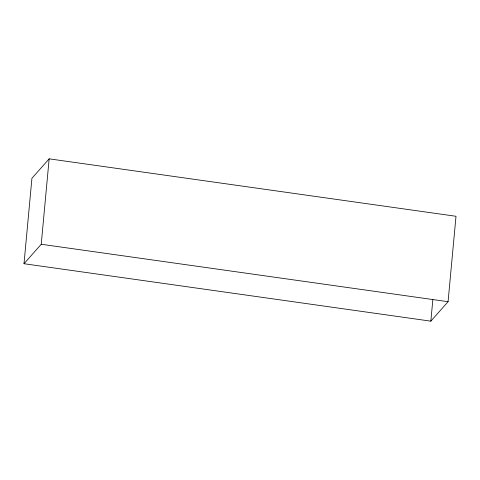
<?xml version="1.0" encoding="UTF-8"?>
<svg xmlns="http://www.w3.org/2000/svg" width="480" height="480" viewBox="0 0 480 480"><rect width="100%" height="100%" fill="white"/><g stroke="black" fill="none" stroke-linecap="round" stroke-linejoin="round"><path stroke-width="0.72" d="M24 263.718L31.926 178.296L49.152 158.838L456 216.282L448.074 301.704L430.848 321.162L24 263.718L41.232 244.26L49.152 158.838M430.848 321.162L432.846 299.622M41.232 244.26L448.074 301.704"/></g></svg>
